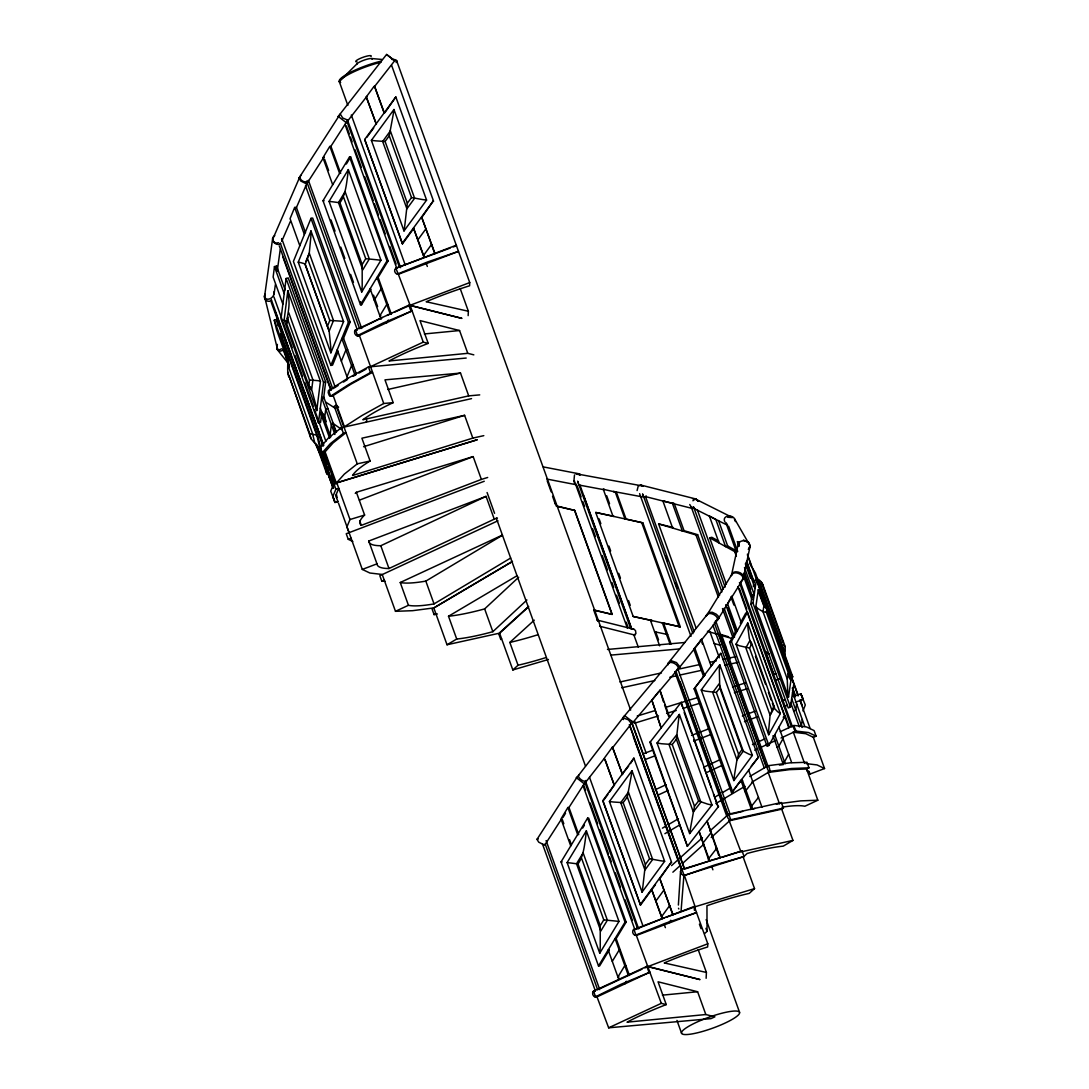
<?xml version="1.0" encoding="UTF-8"?>
<svg xmlns="http://www.w3.org/2000/svg" width="1089" height="1089" viewBox="0 0 1089 1089"><rect width="100%" height="100%" fill="white"/><g stroke="black" fill="none" stroke-linecap="round" stroke-linejoin="round"><path stroke-width="1.5" d="M733.877 780.582A126.501 52.19 -72 0 1 734.517 774.824L736.954 759.836L743.447 750.92L742.004 749.613L719.775 687.853L719.325 670.402A126.501 52.19 -72 0 1 719.761 664.78L701.248 689.977L733.877 780.582L752.376 755.398L719.761 664.78M316.749 410.607A126.501 110.574 -69.7 0 0 315.701 404.591L312.148 391.237L309.262 386.704L286.598 323.596C287.346 314.435 290.273 306.227 288.476 296.848A126.501 110.574 -69.7 0 0 287.823 290.722L320.438 381.341L316.749 410.607L284.12 319.989L287.823 290.722M348.317 169.612A126.501 57.145 -83.6 0 1 347.609 175.914C346.316 185.253 345.431 194.89 339.945 202.772L362.174 264.532L362.201 285.699A126.501 57.145 -83.6 0 1 361.698 292.002L380.946 260.23L348.317 169.612L329.069 201.397L361.698 292.002M586.358 830.812A126.501 57.145 -83.6 0 1 585.651 837.114C584.357 846.452 583.473 856.077 577.987 863.958L600.23 925.732L600.257 946.886A126.501 57.145 -83.6 0 1 599.74 953.202L618.988 921.43L586.358 830.812L567.11 862.583L599.74 953.202M468.147 315.633L468.365 311.25L460.157 288.462M397.362 274.06L427.773 261.877L458.51 251.368L398.329 274.305C395.212 274.605 393.102 269.977 395.879 268.234L456.264 245.229L469.74 282.582L469.59 285.781A88.386 16.566 -19.8 0 0 426.18 301.735L468.365 311.25M694.374 910.254L694.306 906.429L633.921 929.421C631.144 931.177 633.254 935.805 636.371 935.492L696.552 912.568L665.815 923.077L635.404 935.26M706.135 978.29L706.407 972.45L698.199 949.649M694.306 906.429L707.796 943.782L707.632 946.967A88.386 16.566 -19.8 0 0 664.236 962.935L706.407 972.45M787.252 679.032L787.715 692.155A126.501 94.838 -39.5 0 0 788.477 697.151L790.941 680.203L766.357 612.263L766.806 609.146L763.852 605.92L763.008 611.705L787.252 679.032L789.049 670.906L766.806 609.146M577.701 482.726L577.769 481.433M678.379 905.041L680.53 871.404L681.387 869.607L742.058 850.931L744.073 856.539L683.334 875.747L714.643 864.965L744.073 856.539M681.387 869.607L633.349 736.777M694.932 910.077L695.136 906.769L684.191 874.835M271.433 300.55C267.281 303.3 262.517 298.4 265.035 294.248M272.74 239.158C272.291 242.861 277.763 246.128 280.676 243.623M300.932 175.343C297.61 178.596 303.94 183.388 307.289 181.564M330.852 352.809A126.501 88.386 -80.8 0 0 330.702 346.574L329.164 331.151L305.219 264.423L309.262 253.152L310.814 237.239A126.501 88.386 -80.8 0 0 310.978 230.95L343.593 321.568L330.852 352.809L298.236 262.19L310.978 230.95M773.925 705.958L774.524 707.469L770.1 715.214L745.856 647.887L749.831 640.659L751.206 642.115L773.925 705.958L770.1 715.214L768.739 729.344A126.501 78.844 -59.8 0 0 768.684 734.735L780.337 713.567L747.707 622.949L736.055 644.13L768.684 734.735M393.959 109.499A126.501 20.296 -82.7 0 1 393.006 115.679L389.263 135.798L385.098 141.475L407.34 203.235L404.89 224.702A126.501 20.296 -82.7 0 1 404.005 230.95L426.589 200.104L393.959 109.499L371.376 140.345L404.005 230.95M632.001 770.685A126.501 20.296 -82.7 0 1 631.048 776.879L627.305 796.985L623.153 802.661L645.382 864.435L642.946 885.901A126.501 20.296 -82.7 0 1 642.047 892.15L664.63 861.304L632.001 770.685L609.418 801.531L642.047 892.15M711.988 805.043A35.964 10.373 8.5 0 1 707.687 804.104L698.594 801.014L676.364 739.254L678.501 720.387A126.501 17.982 -79 0 1 679.359 714.438L657.048 742.97L689.664 833.589L711.988 805.043L679.359 714.438M274.755 235.646C270.058 237.974 273.924 244.698 278.416 242.697M281.602 239.634L281.738 238.586M285.168 289.892L276.579 266.029L274.455 266.587L273.135 277.082L282.868 304.13M276.198 269.037L276.579 266.029M323.542 398.751L325.665 381.94L288.231 277.926L286.108 278.485L281.003 318.832L318.451 422.845L320.574 422.287L321.854 412.2M287.7 320.248L288.095 317.185M308.827 385.356L309.507 379.979L287.265 318.206M318.451 422.845L323.556 382.498L286.108 278.485M324.427 419.551L325.747 409.069L327.871 408.498M330.062 435.205L331.383 424.71L333.493 424.152M706.148 616.306L732.421 573.495M715.051 621.615C722.851 618.566 709.524 609.622 706.271 615.367M717.569 619.927L743.719 578.055C744.018 573.427 737.675 570.827 733.782 572.133M283.616 350.25L279.968 351.216L277.572 349.542L264.559 296.576L272.672 238.232M273.979 294.643L275.367 284.637M277.205 271.297L280.213 249.626M793.827 683.701L790.423 707.06L788.273 707.959L750.825 603.946L752.091 595.247L754.241 594.363M753.343 586.617L754.228 580.573L756.379 579.688L798.128 695.966M790.423 707.06L752.975 603.047L756.379 579.688M788.477 697.151L755.861 606.546L758.325 589.598L764.614 607.077M796.658 703.889L795.773 709.96L793.622 710.858M802.294 719.53L801.409 725.601L799.258 726.499M742.004 749.613L738.601 754.255L736.954 759.836L712.723 692.509L719.039 683.906L743.283 751.233L748.674 754.01A35.964 15.573 5.5 0 0 752.39 755.398M698.594 801.014L694.483 806.268L690.617 827.531A126.501 17.982 -79 0 0 689.664 833.589M738.75 541.696L731.4 575.659C733.836 568.458 748.456 576.789 740.969 581.335M742.344 579.416L743.202 578.844L750.171 545.97L748.933 542.621L743.419 539.981M708.517 612.93L668.17 663.187L668.17 664.739M676.977 669.612L678.529 668.102C677.481 664.276 671.709 660.832 668.17 663.187M678.352 668.809L718.699 618.552L718.168 616.061L716.249 614.182L712.247 612.277L709.048 612.413M471.537 398.628L341.388 427.691L328.334 438.037L320.152 447.797L321.922 452.725L325.121 451.935L336.324 483.053L477.009 439.765M783.59 644.742C787.361 647.642 782.868 655.197 786.312 660.22M289.225 365.822L284.379 345.336L316.994 435.94L323.215 462.199A126.501 120.253 -35.6 0 0 321.228 456.482L315.442 443.944L310.95 438.608L289.143 376.141M631.361 724.294L679.876 666.89L676.5 662.588L670.919 660.615L622.854 717.828L623.384 719.57M631.797 724.103L628.421 719.815L622.854 717.828M670.919 660.615L670.974 661.608M789.008 672.321L789.049 670.906M466.201 358.05L368.45 366.939L346.601 379.013L328.66 390.502L328.197 392.612L329.232 395.457L330.389 396.301L333.18 395.552L350.821 384.24L372.492 372.275L370.464 372.533L348.616 384.608L330.389 396.301M574.488 474.954L573.889 481.461M750.171 545.97L749.028 547.781M802.961 710.94L805.302 704.991L800.823 693.747L802.892 699.342L799.939 700.35L802.892 699.342M305.505 232.651L296.344 207.196L294.643 207.468L290.069 218.671L299.815 245.719M343.226 339.006L350.127 322.072L312.679 218.059L310.978 218.331L293.404 261.414L330.852 365.428L332.553 365.155L338.203 351.311M305.927 261.36L309.262 253.152L333.506 320.493L329.164 331.151L304.92 263.824L301.149 262.748A35.964 5.785 0 0 0 298.236 262.19M327.462 326.183L329.804 320.438L307.561 258.665M330.852 365.428L348.426 322.344L310.978 218.331M341.361 361.14L345.934 349.937L347.636 349.664M346.996 376.78L351.57 365.591L353.272 365.319M366.258 421.647L366.857 420.177M477.159 439.82L333.86 483.639L330.729 491.125L334.976 502.451L337.93 501.444L335.657 495.74L338.761 488.308L335.875 489.233L332.744 496.734M336.746 482.699L349.991 519.521L346.901 526.953L349.079 532.575M273.407 237.62L299.965 176.568M281.697 241.404L290.327 221.557M296.303 207.822L306.254 184.926M264.573 296.576L265.008 295.568M579.008 474.899L579.579 473.906L580.042 475.199M277.382 344.396L276.81 348.997L288.381 363.535M307.901 181.046L308.255 180.338M740.275 623.058L745.734 613.148L747.503 612.236L784.951 716.249L768.888 745.461L767.105 746.36L729.657 642.347L735.647 631.484L737.416 630.572M729.657 642.347L731.44 641.448L747.503 612.236M771.788 709.851L749.545 648.091L751.696 644.198M783.032 738.628L778.853 746.224L777.07 747.136M788.654 754.269L784.475 761.864L782.705 762.776M330.389 147.083L347.745 120.144L342.722 117.98L340.244 114.018L299.135 177.847L300.7 180.978L306.635 183.959L323.991 157.02M577.374 776.634L536.986 839.374L538.742 842.178L544.677 845.159L561.121 819.636M332.69 184.749L322.943 157.701L329.844 146.307L339.591 173.355M370.968 289.225L361.548 304.77L360.459 304.729L323.011 200.716L349.555 156.898L350.644 156.939L388.092 260.952L376.957 279.329M346.356 164.017L350.644 156.939M362.174 264.532L365.727 258.678L343.484 196.918M360.459 304.729L387.003 260.911L349.555 156.898M386.568 322.943L388.297 320.098M567.9 807.507L577.633 834.542L578.722 834.596L568.989 807.548L567.9 807.507L560.998 818.901L570.731 845.935M562.945 817.512L565.531 813.238M609.01 950.411L599.59 965.97L598.501 965.929L561.053 861.903L587.597 818.098L588.686 818.138L626.134 922.152L615.857 939.113M582.683 828.048L584.398 825.217M600.23 925.732L603.769 919.878L581.526 858.118M598.501 965.929L625.045 922.111L587.597 818.098M612.29 961.369L619.192 949.976L620.281 950.016M624.61 984.143L626.338 981.284M398.138 273.734L410.104 305.288L461.967 318.383L408.811 305.179L355.504 329.953C352.89 332.24 355.94 337.576 359.397 335.494L383.736 403.488L393.183 402.644L384.975 379.857L460.511 373.078L468.719 395.879L479.732 394.885M644.974 967.876L648.05 966.515L700.023 979.583L646.852 966.379L593.546 991.153C590.946 993.427 593.981 998.776 597.453 996.68L650.065 972.123L621.016 984.279L595.125 996.98M646.199 495.903L645.096 497.169M568.431 808.283L584.875 782.76M743.202 578.844L743.719 578.055M788.912 672.512L788.123 673.778L789.375 677.78A35.964 22.052 -11.1 0 0 790.941 680.203M322.126 452.874L330.348 443.631L343.403 433.286L346.03 432.646L333.071 442.91L324.985 451.989M692.917 500.763L695.272 498.993L698.77 501.294M651.889 700.295L661.159 727.969L651.889 700.295L658.886 691.338M649.956 742.303L650.405 741.677L687.404 846.316L649.956 742.303L681.183 702.323L718.168 806.963M681.183 702.323L681.877 706.148M702.718 843.39L711.171 832.527L710.722 833.153M708.354 859.03L716.807 848.181L716.358 848.807M366.299 96.935L376.372 124.337L366.299 96.935L373.5 87.106M413.521 228.758L402.467 243.854L364.692 139.487L395.824 96.948L385.016 112.535M366.952 137.2L373.718 127.971M407.34 203.235L411.492 197.558L389.263 135.798M402.127 243.5L433.272 200.961L421.566 217.786M605.253 760.081L614.427 785.537L604.341 758.135L612.44 747.081L622.513 774.47L612.44 747.081M655.469 884.649L640.523 905.054L602.734 800.687L633.88 758.148L630.504 763.58M640.523 905.054L603.075 801.041L607.893 794.439M609.826 791.812L614.319 784.856M628.639 766.111L621.792 774.647M645.382 864.435L649.548 858.758L627.305 796.985M640.182 904.7L671.328 862.161L659.607 878.973M668.973 922.737L670.77 920.273M694.891 648.35L704.637 675.384L703.453 676.201L693.707 649.167L701.534 639.311L711.267 666.359M710.763 666.25L720.85 653.305L758.298 757.331L731.59 792.874L694.142 688.861L704.828 675.126M694.142 688.861L720.85 653.305M738.601 754.255L716.358 692.495L719.775 687.853M731.59 792.874L740.425 780.854M751.233 766.152L758.298 757.331M758.461 797.434L750.634 807.276M339.087 117.176L338.23 116.428L386.595 54.45L394.694 60.725L374.112 87.093M366.911 96.322L346.329 122.703L338.23 116.428M576.585 777.927L624.637 715.65L632.75 721.912L612.168 748.293M603.932 758.842L584.371 783.889L576.272 777.628M694.483 806.268L672.253 744.508L676.364 739.254M687.404 846.316L718.617 806.336M599.631 626.216L634.506 634.996L635.949 633.539L635.5 630.572L633.907 629.238L596.908 620.009M336.324 483.053L344.315 474.123L357.26 463.86L370.11 461.001L361.902 438.2L464.608 415.317L472.817 438.105L483.802 435.654M528.356 606.941L498.803 633.989L500.817 639.597L501.593 638.739M742.058 850.931L721.803 857.37M340.122 80.586L356.92 63.911M718.699 618.552L717.324 619.355M384.989 581.158L381.844 581.267L379.83 575.673L382.225 574.502L395.484 611.324L412.595 610.684L433.803 607.921L447.021 644.756L456.713 639.025L448.505 616.238A88.386 16.566 -19.8 0 0 484.646 608.901L518.691 577.224M456.713 639.025A88.386 16.566 -19.8 0 0 492.854 631.688L526.899 600.012M743.488 856.866L747.136 853.477A88.386 16.566 -19.8 0 1 783.263 846.139L792.955 840.409L781.725 809.195L783.413 808.106L781.398 802.511L728.745 814.136C726.24 815.348 727.792 819.541 730.229 819.881L783.413 808.106M499.579 633.145L512.837 669.953L518.037 665.229L509.829 642.428L534.277 620.158M528.682 606.45L499.021 633.281L447.021 644.756M671.545 865.619L702.473 837.659M709.905 830.961L728.745 814.136L730.76 819.745L711.212 837.536M792.955 840.409L740.969 851.884L729.194 820.807L730.229 819.881M672.866 872.194L680.285 865.483M682.762 863.25L703.793 844.247M704.624 933.572L707.047 931.394L706.952 905.735A88.386 16.566 -19.8 0 1 749.246 893.375L754.527 888.61L743.297 857.397M748.279 549.346L749.749 547.549L749.749 545.181L734.762 519.154C732.434 513.858 721.367 515.56 724.961 522.026M729.194 820.807L730.991 819.69M700.35 640.128L701.534 639.311M751.641 782.596L752.826 781.779L744.999 791.635M635.282 634.669L633.812 634.751L638.304 647.206M334.119 388.052L338.121 385.492M343.471 382.062L347.473 379.503M284.379 345.336A126.501 120.253 -35.6 0 1 285.958 351.189C289.715 359.914 286.08 368.191 288.721 376.835M433.762 607.934L512.483 561.42L432.074 609.023L434.089 614.618L437.41 613.978M434.089 614.618L435.777 613.543M286.87 322.766L286.598 323.596M510.659 558.044L434.035 603.905A88.386 16.566 -19.8 0 1 408.443 605.293L400.235 582.506A88.386 16.566 -19.8 0 0 425.826 581.104L502.451 535.244M448.505 616.238L517.221 575.618M662.452 828.144L665.365 826.428M668.278 824.7L678.461 818.669M714.847 797.134L719.216 794.562M722.13 792.833L730.855 787.674M739.594 782.501L742.494 780.772M749.776 776.471L768.072 765.717L789.661 762.885L806.963 762.232L808.977 767.827L806.581 768.997L789.43 769.651L767.772 772.509L769.664 771.38L791.676 768.494L808.977 767.827M664.903 833.67L679.454 825.067M715.841 803.532L744.944 786.312M752.227 781.997L770.1 771.311C768.235 759.836 764.818 769.283 769.664 771.38M281.643 348.779L279.301 349.868L276.81 348.997M353.149 376.25L356.035 374.657M358.921 373.051L366.149 369.062M383.736 403.488L362.065 415.467L344.423 426.765L333.207 395.647L330.825 396.001M767.772 772.509L770.277 771.284M357.083 335.793L382.96 323.079L412.023 310.923L358.934 335.616M596.976 996.816L608.656 1027.812L710.954 1018.637L714.901 1016.813L705.822 1014.526L627.033 1022.176A88.386 16.566 -19.8 0 1 666.25 1004.589L658.042 981.788L697.613 991.739L705.822 1014.526M338.638 407.15L335.997 405.299L334.228 406.211L342.245 428.481M783.182 717.161L784.951 716.249M382.375 317.525L359.642 328.66L306.54 181.142M370.614 366.612L423.253 342.137L428.208 343.389L420 320.588L459.572 330.539L467.78 353.326L473.824 354.851M381.844 581.267L384.24 580.097M600.72 988.376L641.911 969.224M608.656 1027.812L661.309 1003.337L666.25 1004.589M376.971 563.843L368.763 541.042A88.386 16.566 -19.8 0 0 380.796 545.725L486.062 496.366L494.27 519.167L388.991 568.526A88.386 16.566 -19.8 0 1 376.971 563.843L362.297 569.424L338.434 503.009M497.945 520.787L382.416 574.488L369.865 573.005L362.297 569.424M400.235 582.506L502.369 535.094M395.484 611.324L408.443 605.293M655.251 789.716L666.06 784.706M704.637 766.806L707.727 765.363M710.804 763.934L720.074 759.632M752.485 744.604L755.562 743.161M758.652 741.732L764.832 738.873M780.255 731.699L793.84 725.424L806.541 726.962L814.109 730.596L816.124 736.191L813.32 737.307L805.819 733.714L793.037 732.203L795.855 731.032L808.555 732.557L816.124 736.191M657.552 795.324L668.347 790.315M706.938 772.414L722.361 765.254M754.772 750.212L757.862 748.769M760.952 747.34L776.375 740.18M781.017 738.029L793.364 732.298L804.567 763.416M806.581 768.997L817.825 800.224L804.866 806.241A88.386 16.566 -19.8 0 0 782.052 807.18M386.976 315.483L391.591 313.455M394.654 312.094L408.47 305.995M793.323 732.203L795.964 731.046M679.876 666.89L678.733 667.053M634.315 634.438L634.751 634.901M398.329 274.305L395.879 268.234L450.125 248.074M636.371 935.492L661.309 1003.337M752.063 595.424L754.214 594.54L744.481 567.492M750.825 603.946L752.975 603.047M484.251 481.256L346.234 533.733L348.262 539.327L351.066 538.211M664.276 917.918L634.887 929.666L583.023 785.618M648.146 966.488L707.796 943.782M359.438 500.15L473.171 456.604L481.379 479.405L487.681 477.472M359.683 520.801L361.33 525.361L481.379 479.405M368.763 541.042L486.062 496.366M494.27 519.167L497.442 517.956M643.858 753.561L653.386 749.926M691.515 735.402L708.993 728.745M742.358 716.031L745.529 714.82M748.701 713.608L755.058 711.185M782.065 700.894L785.237 699.683M793.187 696.661L800.878 693.747L803.287 699.383M645.968 759.237L655.51 755.616M693.625 741.092L711.103 734.422M744.468 721.721L747.639 720.51M750.811 719.298L757.168 716.875M784.175 706.584L787.347 705.373M795.297 702.351L800.061 700.526L810.148 728.541M806.704 770.617A88.386 16.566 -19.8 0 1 809.876 774.116L824.55 768.535L813.32 737.307M727.656 517.248L732.502 517.574L696.266 499.429L692.522 498.68M453.31 246.917L456.482 245.774L391.604 65.299M469.74 282.582L410.104 305.288L423.253 342.137M665.869 917.346L694.537 906.96M286.23 356.661L276.497 329.627L274.265 320.207L276.538 319.445L282.841 336.937M288.653 366.87L280.785 333.656L283.058 332.88M329.069 473.102L326.809 473.878L318.233 437.669L320.506 436.893L322.453 445.129M548.434 659.485L512.837 669.953M712.07 860.147L684.654 869.049L632.11 723.11M695.136 906.769L754.527 888.61M363.59 446.708L464.608 415.317M472.817 438.105L352.564 475.485A88.386 16.566 -19.8 0 1 370.11 461.001M355.245 493.399A88.386 16.566 -19.8 0 1 356.402 492.269L473.171 456.604M349.991 519.521L364.611 515.056L356.402 492.269M637.228 716.031L654.993 710.6M666.291 707.156L696.96 697.777M732.475 686.928L745.393 682.98M772.836 674.595L776.062 673.615M634.302 723.273L658.518 715.868M666.591 713.404L676.269 710.45M682.735 708.476L687.567 706.992M690.807 705.999L700.486 703.045M734.381 692.686L747.299 688.738M774.742 680.353L779.588 678.883M322.29 452.643L325.08 451.84L322.221 452.711L320.207 447.116M713.703 859.684L718.563 858.295M299.135 177.847L300.265 177.806M578.735 775.096C576.748 777.315 584.684 783.331 585.909 780.473M537.176 839.034L538.306 838.993M323.556 382.498L325.665 381.94M726.404 584.249L709.688 537.843L711.798 537.285L718.713 541.083M725.369 546.46L727.67 546.011L718.509 520.556M709.688 537.843L734.667 551.565L736.777 551.007L727.479 545.902M731.781 814.082L742.644 811.414M750.403 809.522L755.058 808.378M729.739 820.67L781.725 809.195M387.738 389.494L460.511 373.078M468.719 395.879L362.855 419.741A88.386 16.566 -19.8 0 1 393.183 402.644M328.402 390.801L330.906 390.243M619.913 681.986L661.445 672.907M678.052 669.272L699.655 664.549M709.62 662.371L716.263 660.914M722.905 659.471L736.205 656.558M621.628 687.785L654.857 680.53M669.817 677.263L676.46 675.806M679.781 675.071L701.37 670.361M724.634 665.27L737.92 662.371M304.92 263.824L305.219 264.423M776.416 804.226L779.71 803.587M575.591 473.688L643.231 486.102M576.421 484.346L575.223 484.183M681.115 910.445L683.946 874.916L629.306 724.634M348.426 322.344L350.127 322.072M672.634 528.056L662.902 501.008L664.589 500.736M662.902 501.008L674.295 503.608L684.042 530.656L682.068 530.833M696.048 627.917L658.6 523.904L673.165 527.444M658.6 523.904L695.966 534.944L697.654 534.685L719.543 595.492M723.899 646.349L725.587 646.076M779.384 765.104L782.596 764.682M781.072 803.437L800.674 800.878L817.825 800.224M424.37 333.955L459.572 330.539M467.78 353.326L388.977 360.976A88.386 16.566 -19.8 0 1 428.208 343.389M662.411 995.155L697.613 991.739M607.471 649.452L684.709 642.496M610.738 655.129L679.563 648.921M355.096 330.28L356.947 330.117M593.151 991.48L594.989 991.317M357.737 335.453L359.37 335.398L357.519 335.562L355.504 329.953M595.778 996.653L597.412 996.585L595.56 996.748L593.546 991.153L595.397 990.99L542.431 843.852M331.669 481.202L330.825 480.834M614.114 516.39L613.025 516.349L603.292 489.301L604.381 489.342M615.258 491.997L616.347 492.037L626.08 519.085L624.991 519.045L615.258 491.997L603.292 489.301M625.739 519.004L642.864 522.856L680.312 626.869L633.185 616.469L595.737 512.456L613.066 516.159M595.737 512.456L642.864 522.856M633.185 616.469L652.365 620.58M651.562 620.417L650.473 620.376L659.648 645.831M667.639 634.506L654.584 631.77M322.943 157.701L324.032 157.742M323.011 200.716L324.1 200.757M387.003 260.911L388.092 260.952M382.225 288.816L381.136 288.776L374.235 300.169L375.324 300.21M387.861 304.471L386.772 304.416L379.87 315.81L380.959 315.864M561.053 861.903L562.142 861.957M625.045 922.111L626.134 922.152M609.268 950.016L608.179 949.962L618.579 978.861M625.903 965.657L624.814 965.616L617.912 977.01L619.001 977.051M385.098 141.475L375.732 140.849A35.964 4.56 8.5 0 1 371.376 140.345M329.804 320.438L340.163 321.092A35.964 5.785 0 0 1 343.593 321.568M623.153 802.661L613.774 802.049A35.964 4.56 8.5 0 1 609.418 801.531M371.88 58.547L381.994 59.459M696.225 499.075L640.958 485.095L638.277 485.871L637.092 490.554M365.727 258.678L376.794 259.781A35.964 1.048 5.5 0 1 380.946 260.23M603.769 919.878L614.836 920.967A35.964 1.048 5.5 0 1 618.988 921.43M672.253 744.508L661.486 743.733A35.964 10.373 8.5 0 1 657.048 742.97M806.119 763.607L817.049 764.927L824.55 768.535M633.907 629.238L631.77 629.061L579.906 485M339.945 202.772L332.894 201.833A35.964 1.048 5.5 0 0 329.069 201.397M577.987 863.958L570.935 863.033A35.964 1.048 5.5 0 0 567.11 862.583M309.507 379.979L318.07 380.66A35.964 9.161 -8 0 1 320.438 381.341M683.375 875.12L681.564 874.249L680.53 871.404M411.492 197.558L422.137 199.491A35.964 4.56 8.5 0 0 426.589 200.104M649.548 858.758L660.179 860.691A35.964 4.56 8.5 0 0 664.63 861.304M716.358 692.495L705.318 691.12A35.964 15.573 5.5 0 1 701.248 689.977M579.089 485.054L603.605 489.642M644.484 497.265L613.42 491.466L616.347 492.037M543.261 466.895L579.579 473.906M546.801 479.051L576.517 484.782M662.221 622.799L680.312 626.869M557.16 506.099L574.774 510.414L612.222 614.427L594.254 610.303M557.514 506.453L573.209 510.06M593.913 609.949L612.222 614.427M633.417 929.747L634.383 929.992M645.355 496.57L692.509 508.495M671.069 502.655L674.295 503.608M683.756 530.574L697.654 534.685M720.482 634.37L728.609 636.779M707.414 631.28L717.161 634.166M720.414 635.118L731.794 638.481M714.193 643.476L720.673 645.396M749.545 648.091L739.363 645.763A35.964 19.616 -1.1 0 1 736.055 644.13M287.578 372.002L309.807 433.776L315.851 434.919A35.964 10.631 -17.1 0 1 316.994 435.94M576.19 473.579L577.333 474.464M640.958 485.095L642.769 486.293M348.262 539.327L352.836 541.492M636.18 934.934L636.902 935.274L635.935 935.029L633.921 929.421M693.884 508.427L727.112 525.061M764.764 651.535L769.174 653.958M766.357 612.263L763.008 611.705L758.08 608.697A35.964 22.052 -11.1 0 1 755.861 606.546M394.694 60.725L386.609 54.491M632.75 721.912L631.96 721.381M325.734 402.127L335.616 408.538M332.39 422.954L342.041 429.733M696.266 499.429L698.24 501.362M691.284 506.807L692.373 507.665M694.809 508.89L693.217 507.106M286.938 321.704L285.849 320.833A35.964 9.161 -8 0 0 284.12 319.989M364.692 139.487L402.467 243.854M426.03 228.704L417.931 239.757M431.666 244.344L423.567 255.411M664.072 889.904L655.973 900.957M669.708 905.544L661.608 916.611M643.885 497.006L642.564 494.283M785.155 646.58L762.913 584.82L760.258 583.84L757.318 579.947M727.534 524.966L726.023 522.666M749.191 543.983C747.068 539.531 737.525 539.504 738.832 545.657M756.079 577.388L756.841 578.409M762.913 584.82C762.218 581.499 753.642 574.706 760.258 583.84L784.502 651.168M264.79 297.596C267.88 302.089 275.449 296.507 273.829 291.92M749.436 562.972L751.519 566.484L747.503 555.349M752.227 567.696L755.412 573.059L792.86 677.072L791.213 674.295M746.469 562.564L748.551 566.089M790.982 678.393L793.064 681.918M793.663 693.639L795.052 695.98M763.852 605.92L759.482 594.431A126.501 94.838 -39.5 0 1 758.325 589.598M734.49 519.507L735.102 520.733M689.773 504.506L690.399 505.732M574.216 482.631L574.679 483.557M678.488 908.253L678.828 908.961M734.762 519.154L735.511 521.577M701.915 642.51L702.446 643.98M798.006 694.836L747.394 554.165M800.02 700.431L802.402 705.985M800.51 701.479L801.681 704.256M333.779 498.558L332.962 496.843L334.976 502.451L337.849 501.362L334.949 502.397L334.051 499.279M738.805 544.936L738.369 542.69M761.497 582.411L783.154 642.592M760.353 588.414L756.351 577.279A35.964 22.529 -22.9 0 0 756.773 578.654M761.497 591.586L788.395 666.305A126.501 97.969 -12.6 0 1 787.796 664.821M793.568 690.372L795.378 695.408M746.605 561.094L754.024 581.717M792.288 687.989L794.984 696.579L792.697 690.235M746.441 561.747L753.874 582.37M792.506 690.453L794.902 697.083M745.938 563.013L755.099 588.455M792.547 692.481L804.676 726.159M737.307 541.56L739.036 546.365M745.339 563.789L750.525 578.191M791.662 698.566L802.076 727.466M728.595 526.137L737.729 551.524M744.835 573.413L750.593 589.408M726.322 523.904L736.6 552.463M744.032 573.086L752.594 596.881M790.668 702.636L799.353 726.758M734.667 551.565L736.395 556.356M743.311 575.564L751.941 599.563M808.773 771.08L809.876 774.116M765.69 651.63L773.803 674.159M740.479 582.397L792.452 726.744L791.308 726.608L739.445 582.547M725.56 546.555L715.827 519.521L709.334 515.955L719.067 542.989M739.336 588.482L746.755 609.105M785.019 715.378L789.021 726.486M737.947 586.603L788.776 727.779M751.533 645.355L749.314 638.345L747.98 628.176A126.501 78.844 -59.8 0 1 747.707 622.949M755.467 656.313L765.621 684.491M768.439 692.318L771.257 700.159M772.387 703.29L774.075 707.986L777.56 711.661A35.964 19.616 -1.1 0 0 780.337 713.554M741.473 623.207L731.74 596.159L727.561 603.755L737.294 630.803L735.524 631.715L725.778 604.667M778.921 727.234L791.621 762.491M731.005 597.044L733.891 605.048M697.3 509.706L725.151 587.08M693.557 506.78L723.259 589.272M774.742 734.83L785.142 763.716M691.025 506.303L721.871 591.967M727.575 607.825L735.579 630.041M772.972 735.742L783.372 764.628M724.158 608.288L734.531 637.092M695.966 534.944L718.441 597.357M722.47 608.56L732.843 637.364M731.44 641.448L768.888 745.461M721.49 634.683L730.174 658.804M715.596 620.635L768.126 766.574L766.18 766.833L714.33 622.785M672.607 503.88L682.354 530.928M720.374 636.548L722.089 641.312M724.484 647.941L728.487 659.076M718.468 633.43L766.479 766.779M768.235 772.523L779.438 803.655M712.9 625.181L764.287 767.949M710.082 632.083L719.339 657.797M748.715 770.386L761.987 807.235M645.804 497.36L694.21 631.811M665.76 556.18L667.475 560.944M675.479 583.173L677.195 587.937M642.701 494.052L692.958 633.648M639.597 493.616L690.998 636.384M752.485 808.31L742.085 779.411L740.901 780.228L751.301 809.127M641.775 522.815L679.223 626.828M695.327 688.044L732.774 792.057M671.083 644.048L663.541 623.112L662.452 623.071L669.994 644.007M677.685 668.523L730.229 814.449L727.711 815.062L675.861 671.015M680.067 681.619L728.078 814.967M674.717 671.641L726.69 816.001M606.668 495.713L609.541 503.663M655.578 631.552L658.532 639.774M684.178 712.56L691.665 733.36M693.979 739.758L701.466 760.558M703.766 766.955L711.253 787.769M713.554 794.167L717.597 805.37M599.127 518.909L600.856 523.7M608.928 546.106L610.657 550.911M618.715 573.304L620.444 578.109M628.516 600.515L630.245 605.321M669.626 717.106L659.88 690.058L663.432 701.82M720.333 857.982L707.074 821.133L718.74 855.423M664.589 705.005L668.592 716.14M583.677 495.74L631.688 629.088M577.687 481.297L630.79 628.816M577.102 485.789L581.104 496.883M582.819 501.648L584.521 506.412M592.525 528.614L595.384 536.55M602.231 555.581L607.376 569.86M611.936 582.547L613.652 587.311M616.51 595.234L619.369 603.17M626.216 622.2L627.931 626.965M574.298 480.753L627.4 628.271M709.47 860.256L699.07 831.37L709.021 860.882M711.77 866.626L712.914 869.812M574.434 510.06L611.882 614.073M396.668 60.78L630.654 710.096M634.696 721.286L646.226 753.275M706.162 919.606L739.581 1012.362A30.832 5.772 -19.8 0 1 697.668 1032.74A30.832 5.772 -19.8 0 1 694.455 1023.265A30.832 5.772 -19.8 0 1 739.581 1012.362M547.154 480.725L551.17 491.86M554.6 501.403L556.316 506.181M593.777 610.208L597.779 621.343M552.545 496.285L555.404 504.234M705.944 928.345L707.047 931.394M632.069 723.817L684.042 868.164M630.027 725.9L681.891 869.948M699.424 924.18L701.071 928.74M395.824 96.948L433.613 201.315M633.88 758.148L671.668 862.515M384.471 113.283L374.398 85.881L384.131 112.929M434.62 252.566L421.579 216.956L434.851 253.805M672.662 913.766L659.635 878.142L672.893 914.991M424.234 257.263L413.493 228.009L423.893 256.909M662.275 918.463L651.535 889.209L661.935 918.109M426.18 263.266L427.324 266.451M664.222 924.466L665.379 927.651M339.224 81.416L347.854 105.415M351.298 115.012L405.38 265.376M487.082 492.527L494.569 513.327M496.298 518.119L585.474 766.071M589.503 777.26L643.014 926.031M676.95 1020.42L681.564 1033.216M347.514 120.158L400.629 267.676M585.569 781.344L638.671 928.863M346.996 121.464L399.54 267.404M585.038 782.664L637.582 928.59M346.411 125.956L349.27 133.893M350.413 137.064L352.128 141.815M354.973 149.751L361.262 167.202M364.692 176.717L373.255 200.512M374.398 203.684L378.4 214.792M380.102 219.542L385.247 233.822M389.821 246.509L396.097 263.96M583.881 785.564L585.596 790.328M590.17 803.015L597.589 823.638M599.876 829.981L608.438 853.776M609.581 856.948L611.297 861.712M615.299 872.806L620.431 887.086M625.004 899.773L632.423 920.396M344.982 124.418L396.845 268.479M408.811 305.179L410.825 310.787M646.852 966.379L648.867 971.973M330.933 146.348L340.68 173.396M391.387 314.272L378.128 277.423L377.039 277.382L390.311 314.231M629.442 975.472L616.17 938.623L615.081 938.582L628.353 975.431M324.604 159.334L328.619 170.469M373.513 295.173L377.624 306.581M562.087 818.942L563.803 823.706M569.533 839.619L571.249 844.397M370.137 288.776L381.109 319.254M484.646 608.901L492.854 631.688M331.015 219.964L335.044 231.154M340.803 247.162L344.845 258.365M350.604 274.36L353.476 282.364M360.391 301.571L361.548 304.77M308.623 180.965L361.725 328.483M546.093 840.572L599.78 989.67M545.153 843.934L597.684 989.86M305.492 185.743L357.315 329.817M368.45 366.939L370.464 372.533M356.226 373.527L343.539 338.271L341.837 338.543L355.096 375.392M294.643 207.468L304.375 234.516M425.826 581.104L434.035 603.905M337.263 349.746L347.663 378.645M281.928 239.172L335.031 386.704M280.241 242.97L332.785 388.909M279.301 245.896L331.165 389.944M282.827 256.827L330.266 388.596M344.001 427.038L357.26 463.86M335.997 405.299L344.015 427.569M328.66 390.502L330.675 396.097M341.388 427.691L343.403 433.286M380.796 545.725L388.991 568.526M336.46 432.36L323.76 397.104L321.65 397.662L334.908 434.511M333.547 426.153L335.848 432.551M274.455 266.587L284.188 293.635M288.68 312.57L312.911 379.898L311.658 389.889L310.528 386.758M323.46 413.806L326.319 421.729M320.316 408.157L330.729 437.057M320.465 412.704L329.681 438.295M273.924 296.902L292.192 347.663M295.051 355.586L302.47 376.209M304.757 382.552L313.319 406.347M314.462 409.518L325.883 441.249M271.256 299.475L323.801 445.415M284.202 336.079L291.117 355.286M294.003 363.29L299.761 379.285M303.79 390.488L309.562 406.496M313.591 417.7L319.349 433.694M275.544 312.489L322.984 444.258M271.202 302.184L323.065 446.231M324.304 452.098L335.848 484.183M324.018 452.765L334.296 481.324M280.785 333.656L318.233 437.669M323.855 453.419L326.7 461.355M331.846 475.634L334.132 481.978M333.86 483.639L335.875 489.233M274.265 320.207L284.011 347.255M321.459 451.282L333.574 484.945M323.692 460.701L333.52 487.995M327.585 472.435L332.771 486.837M283.086 349.31L289.375 366.748M318.111 446.544L320.969 454.481M322.494 458.755L325.352 466.691M326.686 470.353L332.975 487.818M316.913 444.707L323.215 462.199M288.354 366.394L312.584 433.721L314.707 442.678M315.851 443.468L326.809 473.878M786.762 661.744L787.252 663.269M334.582 482.264L333.465 477.554L331.192 478.33L333.425 487.736M336.406 494.433L337.154 497.564M329.681 469.754L327.83 461.913L325.557 462.675L327.789 472.095M324.005 451.704L325.584 458.36M309.807 433.776L310.95 438.608M276.538 319.445L278.022 325.72M277.327 348.521L277.572 349.542M339.618 82.328A30.451 5.704 -19.8 0 1 381.027 62.209M395.498 60.685A30.451 5.704 -19.8 0 1 396.941 61.733M356.784 64.387A8.222 1.538 -19.8 0 1 365.046 59.8A8.222 1.538 -19.8 0 1 372.125 59.296M391.904 59.446A30.519 5.717 -19.8 0 1 396.165 62.536M340.666 82.465A30.519 5.717 -19.8 0 1 348.997 73.086A30.519 5.717 -19.8 0 1 380.714 61.243M357.042 61.896A8.222 1.538 -19.8 0 1 361.997 57.676A8.222 1.538 -19.8 0 1 371.104 56.451M361.33 525.361A88.386 16.566 -19.8 0 1 364.611 515.056M545.725 657.647A88.386 16.566 -19.8 0 1 518.037 665.229M537.517 634.86A88.386 16.566 -19.8 0 1 509.829 642.428M793.445 725.791C793.377 731.141 798.645 734.095 793.445 725.791M700.908 802.103L693.285 811.918L669.041 744.59L676.664 734.844L700.894 802.171M390.325 130.966L382.661 141.475L406.905 208.802L414.61 198.266L390.379 130.939M345.09 191.678L338.488 202.568L362.76 269.854L369.321 259.005L345.09 191.678M583.132 852.878L576.53 863.754L600.801 931.054L607.376 920.205L583.132 852.878M628.421 792.139L620.716 802.661L644.947 870.002L652.665 859.466L628.421 792.139"/></g></svg>
